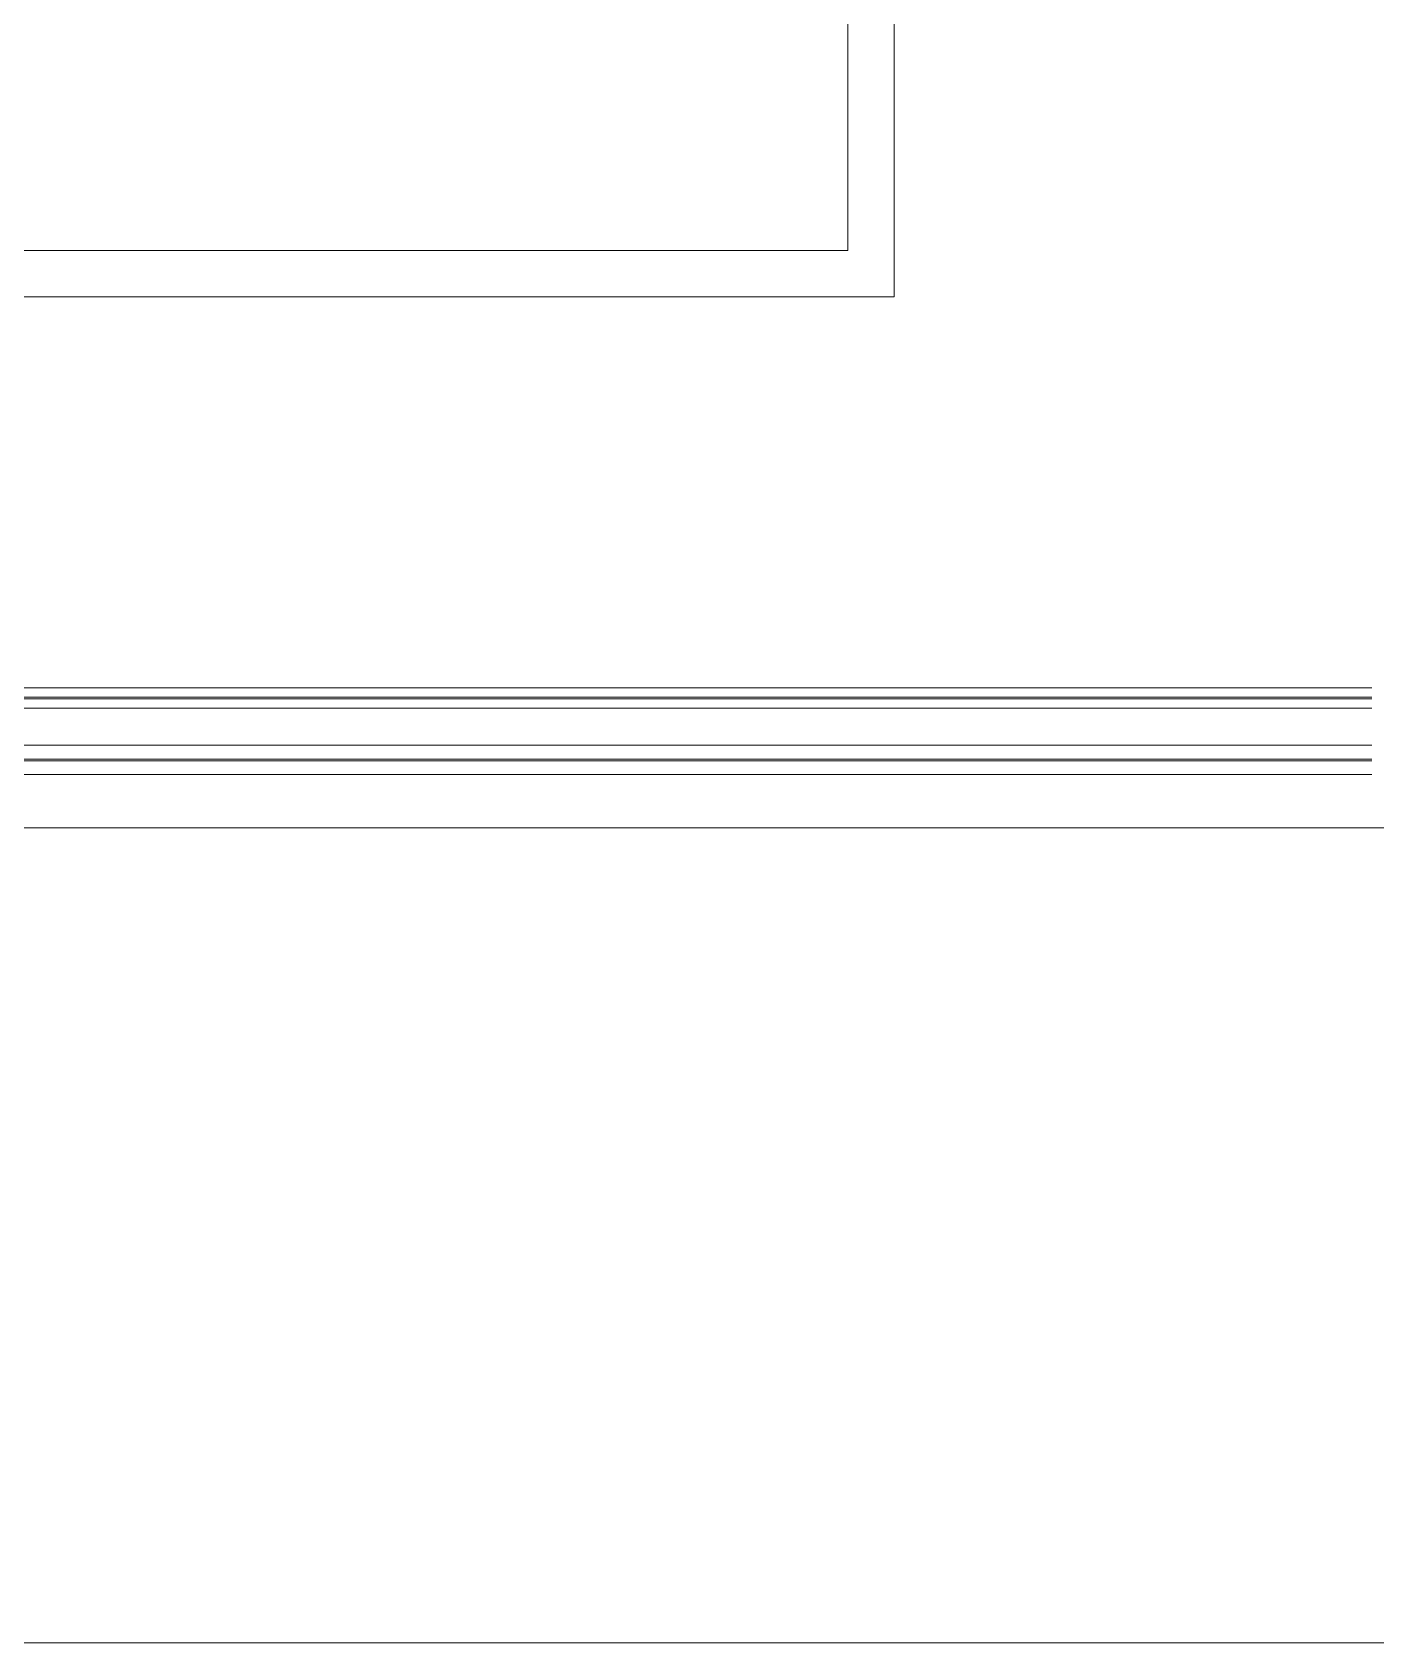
# Model space of a CAD drawing. Extents: x -1299 to 23780, y -3010 to 8106.
# Drawn here: x 15217.2 to 15275.4, y 284.7 to 354.5 of the extents above; entities that cross this region are included whole.
import ezdxf

# ---------------------------------------------------------------- set-up
doc = ezdxf.new("R2010")
doc.units = 0
doc.header["$LTSCALE"] = 25
doc.header["$MEASUREMENT"] = 0
doc.layers.get('0').update_dxf_attribs({"color": 9, "lineweight": 9})
for name, color, linetype, lineweight in [('01', 9, 'Continuous', 9), ('06D', 9, 'Continuous', 9), ('10', 9, 'Continuous', 9), ('14', 9, 'Continuous', 9), ('15', 9, 'Continuous', 9)]:
    doc.layers.add(name, color=color, linetype=linetype, lineweight=lineweight)

# ---------------------------------------------------------------- blocks, each defined once
blk = doc.blocks.new('*U456')
at = {"layer": '15'}
for p, q in [((1.469, -18.947), (62.699, -18.947)), ((1.469, -19.347), (62.699, -19.347)), ((1.469, -19.423), (62.699, -19.423)), ((1.469, -19.823), (62.699, -19.823)), ((1.469, -21.423), (62.699, -21.423)), ((1.469, -22.023), (62.699, -22.023)), ((1.469, -22.099), (62.699, -22.099)), ((1.469, -22.699), (62.699, -22.699))]:
    blk.add_line(p, q, dxfattribs=at)
blk = doc.blocks.new('p-kolon_80x80')
blk.add_lwpolyline([(-40, -40), (40, -40), (40, 40), (-40, 40)], close=True)
blk = doc.blocks.new('p-2. kat planı')
at = {"layer": '06D'}
for points in [[(15478.819, 284.7), (13012.2, 284.7), (13012.2, 1124.027)], [(13047.5, 1124.027), (13047.5, 320), (15478.819, 320)]]:
    blk.add_lwpolyline(points, dxfattribs=at)
at = {"layer": '14'}
blk.add_lwpolyline([(15170.5, 427), (15254.5, 427), (15254.5, 343), (15170.5, 343)], close=True, dxfattribs=at)
at = {"layer": '01'}
blk.add_blockref('p-kolon_80x80', (15212.5, 385), dxfattribs=at)
at = {"layer": '10'}
blk.add_blockref('*U456', (15212.5, 345), dxfattribs=at)

msp = doc.modelspace()

# ---------------------------------------------------------------- block references
msp.add_blockref('p-2. kat planı', (0, 0))

doc.saveas('drawing.dxf')
